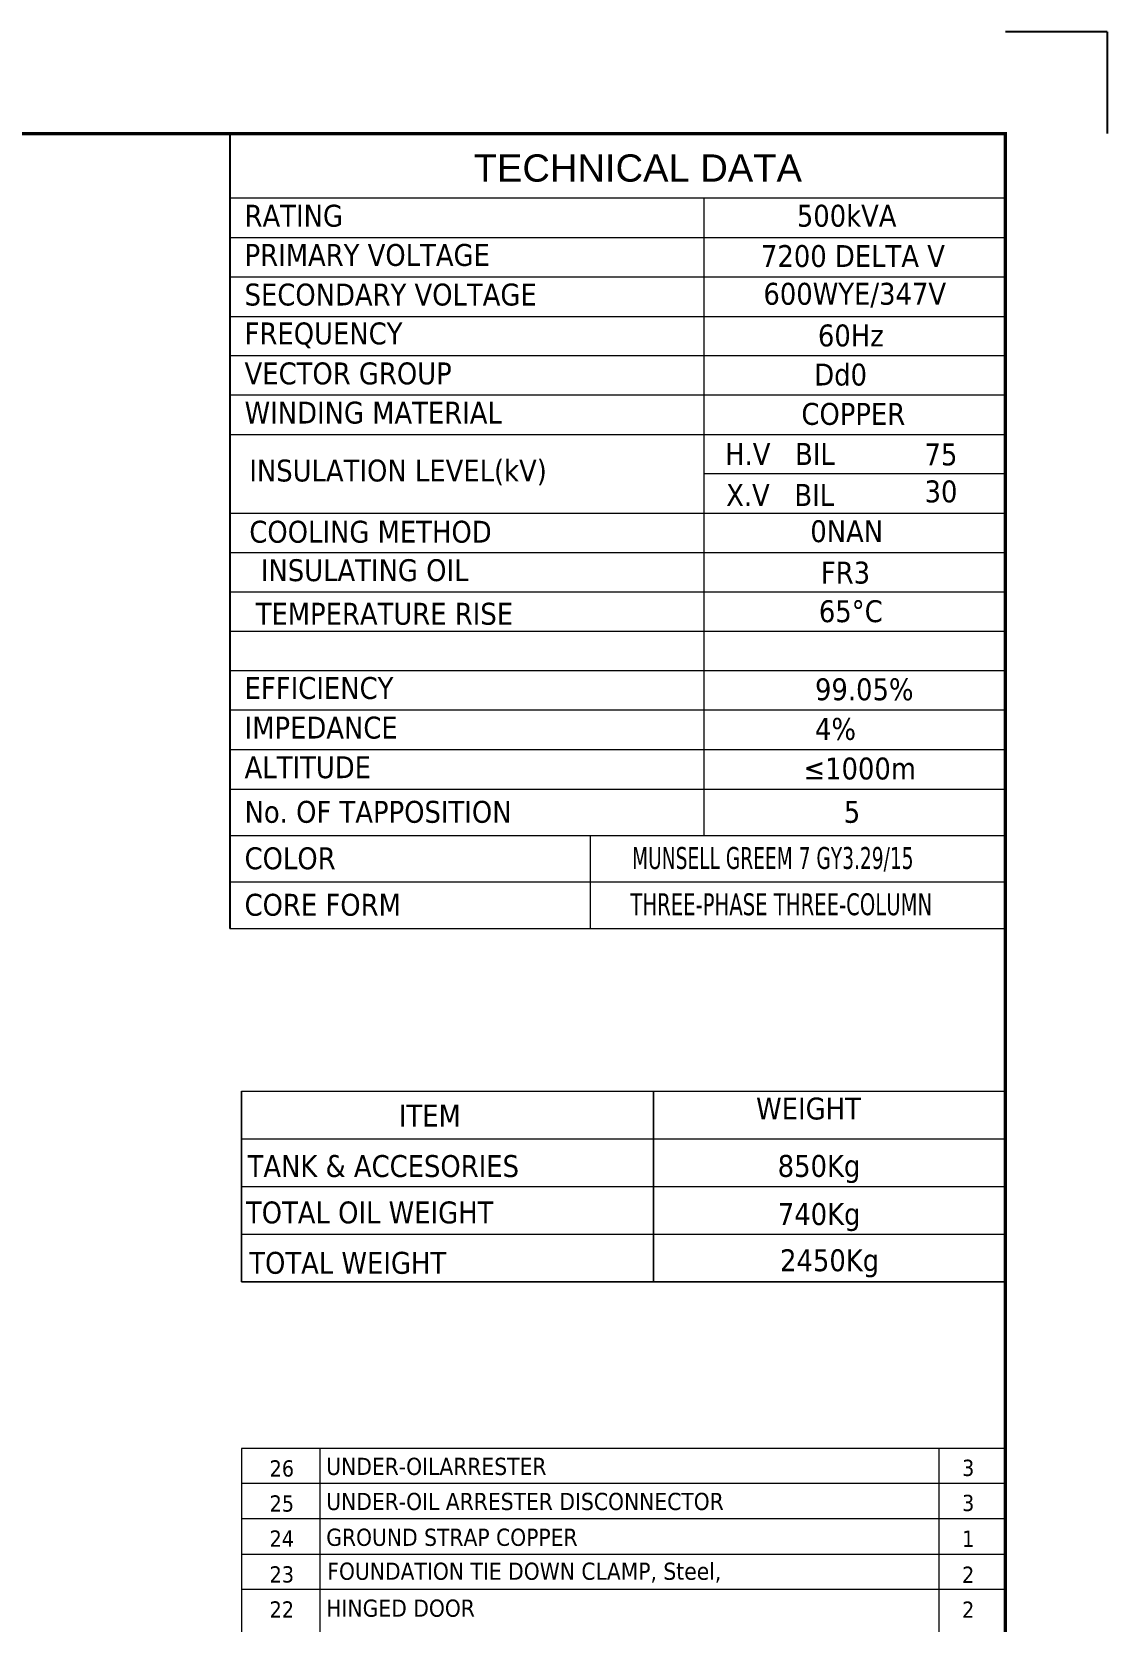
# Model space of a CAD drawing. Header units: millimetres. Extents: x 208456 to 224154, y -159503 to -153953.
# Drawn here: x 222181 to 224154, y -156872 to -153953 of the extents above; entities that cross this region are included whole.
import ezdxf
from ezdxf.enums import TextEntityAlignment as Align

# ---------------------------------------------------------------- set-up
doc = ezdxf.new("R2010")
doc.units = ezdxf.units.MM
doc.header["$LTSCALE"] = 13
for name, color, linetype in [('1', 4, 'Continuous'), ('2', 3, 'Continuous'), ('6文字层', 3, 'Continuous')]:
    doc.layers.add(name, color=color, linetype=linetype)
doc.layers.add('paper', color=254, linetype='Continuous', plot=False)
doc.layers.add('铁心', color=3, linetype='Continuous', lineweight=0)
doc.styles.add('PDF Arial', font='arial.ttf')
doc.styles.add('Tahoma$001', font='tahoma.ttf', dxfattribs={"height": 2.159784})
doc.styles.add('Tahoma_txtstyle_28.87_0_0', font='tahoma.ttf')

msp = doc.modelspace()

# ---------------------------------------------------------------- linework, layer by layer
at = {"layer": '1', "const_width": 6.541}
msp.add_lwpolyline([(216791.085, -159297.596), (223967.085, -159297.596), (223967.085, -154139.846), (216791.085, -154139.846), (216791.085, -159297.596)], dxfattribs=at)
at = {"layer": '2', "ltscale": 10}
msp.add_line((223967.085, -155897.013), (223967.085, -156246.961), dxfattribs=at)
at = {"layer": '6文字层'}
for points in [[(222544.17, -154139.846), (223967.085, -154139.846)], [(222544.17, -154139.846), (222544.17, -155598.625)], [(223967.085, -154139.846), (223967.085, -154982.694)]]:
    msp.add_lwpolyline(points, dxfattribs=at)
at = {"layer": 'paper'}
for q in [(223967.085, -153952.971), (224153.96, -154139.846)]:
    msp.add_line((224153.96, -153952.971), q, dxfattribs=at)
at = {"layer": '铁心'}
for p, q in [((222565.523, -155897.013), (222565.523, -156031.378)), ((222565.523, -156031.378), (222565.523, -155897.013)), ((222565.523, -155897.013), (223967.085, -155897.013)), ((222565.523, -155984.5), (223967.085, -155984.5)), ((222565.523, -156071.987), (223967.085, -156071.987)), ((222565.523, -156159.474), (223967.085, -156159.474)), ((222565.523, -156246.961), (223967.085, -156246.961))]:
    msp.add_line(p, q, dxfattribs=at)
at = {"layer": '铁心', "color": 3, "true_color": 0x00ff00}
for p, q in [((223321.637, -155897.013), (223321.637, -156031.378)), ((223321.637, -156031.378), (223321.637, -155897.013)), ((222565.523, -156155.407), (222565.523, -156031.378)), ((222565.523, -156031.378), (222565.523, -156155.407)), ((223321.637, -156155.407), (223321.637, -156031.378)), ((223321.637, -156031.378), (223321.637, -156155.407)), ((222565.523, -156246.961), (222565.523, -156155.407)), ((222565.523, -156155.407), (222565.523, -156246.961)), ((223321.637, -156246.961), (223321.637, -156155.407)), ((223321.637, -156155.407), (223321.637, -156246.961))]:
    msp.add_line(p, q, dxfattribs=at)
at = {"layer": '铁心'}
for points in [[(222544.17, -154257.804), (223967.085, -154257.804)], [(223413.614, -154257.804), (223413.614, -155428.035)], [(222544.17, -154330.499), (223967.085, -154330.499)], [(222544.17, -154402.508), (223967.085, -154402.508)], [(222544.17, -154475.202), (223967.085, -154475.202)], [(222544.17, -154547.211), (223967.085, -154547.211)], [(222544.17, -154619.22), (223967.085, -154619.22)], [(222544.17, -154691.915), (223967.085, -154691.915)], [(223413.614, -154763.924), (223967.085, -154763.924)], [(222544.17, -154836.619), (223967.085, -154836.619)], [(222544.17, -154908.628), (223967.085, -154908.628)], [(222544.17, -154980.637), (223967.085, -154980.637)], [(222544.17, -155053.332), (223967.085, -155053.332)], [(222544.17, -155125.341), (223967.085, -155125.341)], [(222544.17, -155197.35), (223967.085, -155197.35)], [(222544.17, -155197.35), (223967.085, -155197.35)], [(222544.17, -155270.045), (223967.085, -155270.045)], [(222544.17, -155342.739), (223967.085, -155342.739)], [(222544.17, -155342.739), (223967.085, -155342.739)], [(223967.085, -155342.739), (223967.085, -155598.625)], [(222544.17, -155428.035), (223967.085, -155428.035)], [(223205.376, -155428.035), (223205.376, -155598.625)], [(222544.169, -155513.33), (223967.085, -155513.33)], [(222544.17, -155513.33), (223967.085, -155513.33)], [(222544.169, -155598.625), (223967.085, -155598.625)], [(222544.17, -155598.625), (223967.085, -155598.625)], [(223967.085, -156246.961), (222565.523, -156246.961), (222565.523, -156246.961)], [(222565.523, -156553.232), (222565.523, -158363.221)], [(223967.085, -156553.232), (222565.523, -156553.232), (222565.523, -156553.232)], [(223967.085, -156553.232), (222565.523, -156553.232), (222565.523, -156553.232)], [(222709.007, -156553.232), (222709.007, -158298.827)], [(223845.244, -156553.232), (223845.244, -158298.827)], [(223967.085, -156617.627), (222565.523, -156617.627), (222565.523, -156617.627)], [(223967.085, -156617.627), (222565.523, -156617.627), (222565.523, -156617.627)], [(223967.085, -156682.021), (222565.523, -156682.021), (222565.523, -156682.021)], [(223967.085, -156747.751), (222565.523, -156747.751), (222565.523, -156747.751)], [(223967.085, -156747.751), (222565.523, -156747.751), (222565.523, -156747.751)], [(223967.085, -156747.751), (222565.523, -156747.751), (222565.523, -156747.751)], [(223967.085, -156812.146), (222565.523, -156812.146), (222565.523, -156812.146)]]:
    msp.add_lwpolyline(points, dxfattribs=at)

# ---------------------------------------------------------------- texts
for s, height, style, p in [('TECHNICAL DATA', 50.06987, 'PDF Arial', (222991.504, -154228.004)), ('RATING', 40.1901, 'Tahoma$001', (222571.084, -154310.61)), ('500kVA', 40.1901, 'Tahoma$001', (223584.484, -154310.61)), ('PRIMARY VOLTAGE', 40.19014, 'Tahoma$001', (222571.084, -154382.62)), ('7200 DELTA V', 40.19014, 'Tahoma$001', (223518.623, -154384.598)), ('600WYE/347V', 40.19014, 'Tahoma$001', (223523.119, -154453.884)), ('SECONDARY VOLTAGE', 40.19014, 'Tahoma$001', (222571.084, -154455.314)), ('FREQUENCY', 40.1901, 'Tahoma$001', (222571.084, -154526.637)), ('60Hz', 40.1901, 'Tahoma$001', (223623.177, -154530.332)), ('VECTOR GROUP', 40.19014, 'Tahoma$001', (222571.084, -154600.018)), ('Dd0', 40.1901, 'Tahoma$001', (223616.429, -154602.139)), ('WINDING MATERIAL', 40.19014, 'Tahoma$001', (222571.084, -154672.027)), ('COPPER', 40.1901, 'Tahoma$001', (223592.836, -154674.347)), ('75', 40.1901, 'Tahoma$001', (223818.74, -154748.678)), ('INSULATION LEVEL(kV)', 40.19014, 'Tahoma$001', (222579.724, -154778.273)), ('30', 40.1901, 'Tahoma$001', (223818.834, -154816.597)), ('COOLING METHOD', 40.19014, 'Tahoma$001', (222579.724, -154890.582)), ('0NAN', 40.1901, 'Tahoma$001', (223609.219, -154889.631)), ('EFFICIENCY', 40.1901, 'Tahoma$001', (222571.084, -155177.461)), ('99.05%%%', 40.1901, 'Tahoma$001', (223617.793, -155179.782)), ('IMPEDANCE', 40.1901, 'Tahoma$001', (222571.084, -155250.156)), ('4%%%', 40.1901, 'Tahoma$001', (223617.793, -155252.477)), ('ALTITUDE', 40.1901, 'Tahoma$001', (222571.084, -155322.851)), ('≤1000m', 40.1901, 'Tahoma$001', (223596.593, -155325.172)), ('No. OF TAPPOSITION', 40.19014, 'Tahoma$001', (222571.023, -155404.699)), ('5', 40.19, 'Tahoma$001', (223670.579, -155404.699)), ('COLOR', 40.1901, 'Tahoma$001', (222571.023, -155489.994)), ('UNDER-OILARRESTER', 31.56081, 'Tahoma$001', (222720.872, -156601.713)), ('3', 29.834, 'Tahoma$001', (223887.669, -156603.6)), ('UNDER-OIL ARRESTER DISCONNECTOR', 31.56081, 'Tahoma$001', (222720.872, -156666.108)), ('3', 29.834, 'Tahoma$001', (223887.669, -156667.994)), ('GROUND STRAP COPPER', 31.56081, 'Tahoma$001', (222720.872, -156731.838)), ('1', 29.834, 'Tahoma$001', (223887.669, -156733.725)), ('FOUNDATION TIE DOWN CLAMP, Steel, ', 31.5647, 'Tahoma$001', (222722.83, -156794.14)), ('2', 29.834, 'Tahoma$001', (223887.669, -156799.722)), ('HINGED DOOR', 31.56081, 'Tahoma$001', (222720.872, -156861.963)), ('2', 29.834, 'Tahoma$001', (223887.669, -156863.849))]:
    msp.add_text(s, height=height, dxfattribs=dict(at, style=style)).set_placement(p)
at = {"layer": '铁心', "style": 'Tahoma$001'}
for s, height, p in [('H.V   BIL', 40.1901, (223553.491, -154727.82)), ('X.V   BIL', 40.1901, (223553.806, -154803.115)), ('INSULATING OIL', 40.19014, (222791.417, -154941.111)), ('FR3', 40.1901, (223673.705, -154945.602)), ('TEMPERATURE RISE ', 40.19014, (222835.107, -155021.059))]:
    msp.add_text(s, height=height, dxfattribs=at).set_placement(p, align=Align.MIDDLE)
msp.add_text('65%%DC', height=40.1901, dxfattribs=at).set_placement((223624.861, -155016.37), align=Align.MIDDLE_LEFT)
at = {"layer": '铁心', "color": 3, "true_color": 0x00ff00, "style": 'Tahoma$001', "width": 0.72}
msp.add_text('MUNSELL GREEM 7 GY3.29/15', height=40.19014, dxfattribs=at).set_placement((223282.078, -155489.385))
at = {"layer": '铁心', "color": 3, "true_color": 0x00ff00}
for s, height, style, p in [('CORE FORM', 40.1901, 'Tahoma$001', (222571.023, -155575.29)), ('ITEM', 40.1901, 'Tahoma$001', (222854.058, -155962.196)), ('TANK & ACCESORIES', 40.19014, 'Tahoma$001', (222576.574, -156054.826)), ('850Kg', 40.1901, 'Tahoma$001', (223549.285, -156054.614)), ('TOTAL OIL WEIGHT', 40.19014, 'Tahoma$001', (222573.499, -156139.978)), ('740Kg', 40.1901, 'Tahoma$001', (223549.539, -156142.91)), ('TOTAL WEIGHT', 40.19014, 'Tahoma$001', (222579.65, -156232.435)), ('2450Kg', 40.1901, 'Tahoma$001', (223553.678, -156227.718)), ('26', 29.8816, 'Tahoma_txtstyle_28.87_0_0', (222616.958, -156604.644)), ('25', 29.8816, 'Tahoma_txtstyle_28.87_0_0', (222616.958, -156669.038)), ('24', 29.8816, 'Tahoma_txtstyle_28.87_0_0', (222616.958, -156733.432)), ('23', 29.8816, 'Tahoma_txtstyle_28.87_0_0', (222616.958, -156799.163)), ('22', 29.8816, 'Tahoma_txtstyle_28.87_0_0', (222616.958, -156863.557))]:
    msp.add_text(s, height=height, dxfattribs=dict(at, style=style)).set_placement(p)
at = {"layer": '铁心', "style": 'Tahoma$001', "width": 0.76}
msp.add_text('THREE-PHASE THREE-COLUMN', height=40.19014, dxfattribs=at).set_placement((223278.991, -155574.335))
at = {"layer": '铁心', "color": 3, "true_color": 0x00ff00, "insert": (223509.722, -155909.094), "char_height": 40.1901, "width": 467.33137, "attachment_point": 1, "style": 'Tahoma$001'}
msp.add_mtext('WEIGHT', dxfattribs=at)

doc.saveas('drawing.dxf')
